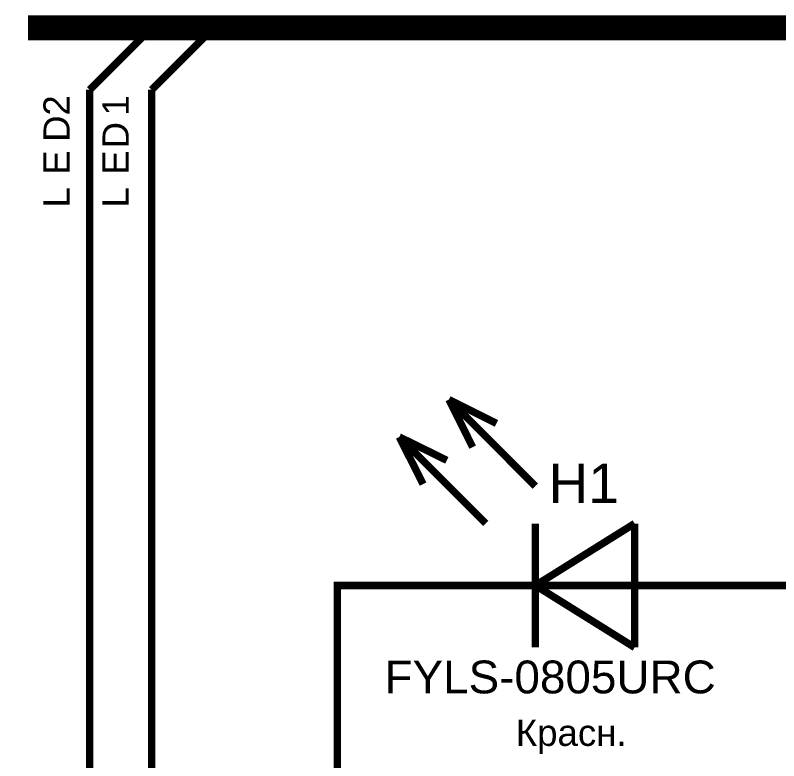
# Model space of a CAD drawing. Header units: millimetres. Extents: x -2024 to 917, y -725 to 13.
# Drawn here: x -2024.37 to -1993.55, y -596.24 to -566.16 of the extents above; entities that cross this region are included whole.
import ezdxf

# ---------------------------------------------------------------- set-up
doc = ezdxf.new("R2010")
doc.units = ezdxf.units.MM
doc.styles.get("Standard").update_dxf_attribs({"font": 'arial.ttf'})

msp = doc.modelspace()

# ---------------------------------------------------------------- linework, layer by layer
at = {"color": 7}
for points, const_width in [([(-1689.021, -629.177), (-1689.021, -566.668), (-2023.865, -566.668)], 1.016), ([(-2021.366, -569.168), (-2018.867, -566.668)], 0.3), ([(-2018.867, -569.168), (-2016.368, -566.668)], 0.3), ([(-2011.369, -669.167), (-2021.366, -669.167), (-2021.366, -569.168)], 0.3), ([(-2011.369, -611.675), (-2018.867, -611.675), (-2018.867, -569.168)], 0.3), ([(-2003.375, -585.164), (-2006.867, -581.67)], 0.3), ([(-2005.907, -583.591), (-2006.867, -581.67)], 0.3), ([(-2006.867, -581.67), (-2004.947, -582.63)], 0.3), ([(-2005.378, -586.671), (-2008.87, -583.177)], 0.3), ([(-2007.91, -585.081), (-2008.87, -583.177)], 0.3), ([(-2008.87, -583.177), (-2006.95, -584.121)], 0.3), ([(-2003.375, -589.171), (-1999.37, -586.671)], 0.3), ([(-2003.375, -586.671), (-2003.375, -591.671)], 0.3), ([(-1999.37, -586.671), (-1999.37, -591.671)], 0.3), ([(-2006.371, -589.171), (-2011.369, -589.171), (-2011.369, -594.172)], 0.3), ([(-2003.872, -589.171), (-2006.371, -589.171)], 0.3), ([(-1998.873, -589.171), (-2003.872, -589.171)], 0.3), ([(-1999.37, -591.671), (-2003.375, -589.171)], 0.3), ([(-1998.873, -589.171), (-1996.374, -589.171)], 0.3), ([(-1996.374, -589.171), (-1991.375, -589.171)], 0.3), ([(-2011.369, -596.672), (-2011.369, -594.172)], 0.3)]:
    msp.add_lwpolyline(points, dxfattribs=dict(at, const_width=const_width))

# ---------------------------------------------------------------- texts
for s, p in [('2', (-2022.177, -570.211)), ('1', (-2019.794, -570.211)), ('D', (-2022.177, -571.271)), ('D', (-2019.794, -571.536)), ('E', (-2022.177, -572.596)), ('E', (-2019.794, -572.596)), ('L', (-2022.177, -573.92)), ('L', (-2019.794, -573.92))]:
    msp.add_text(s, height=1.06, rotation=90, dxfattribs=at).set_placement(p)
for s, height, p in [('H1', 1.5897, (-2002.845, -585.843)), ('FYLS-0805URC', 1.32471, (-2009.466, -593.526)), ('Красн.', 1.0598, (-2004.169, -595.646))]:
    msp.add_text(s, height=height, dxfattribs=at).set_placement(p)

doc.saveas('drawing.dxf')
